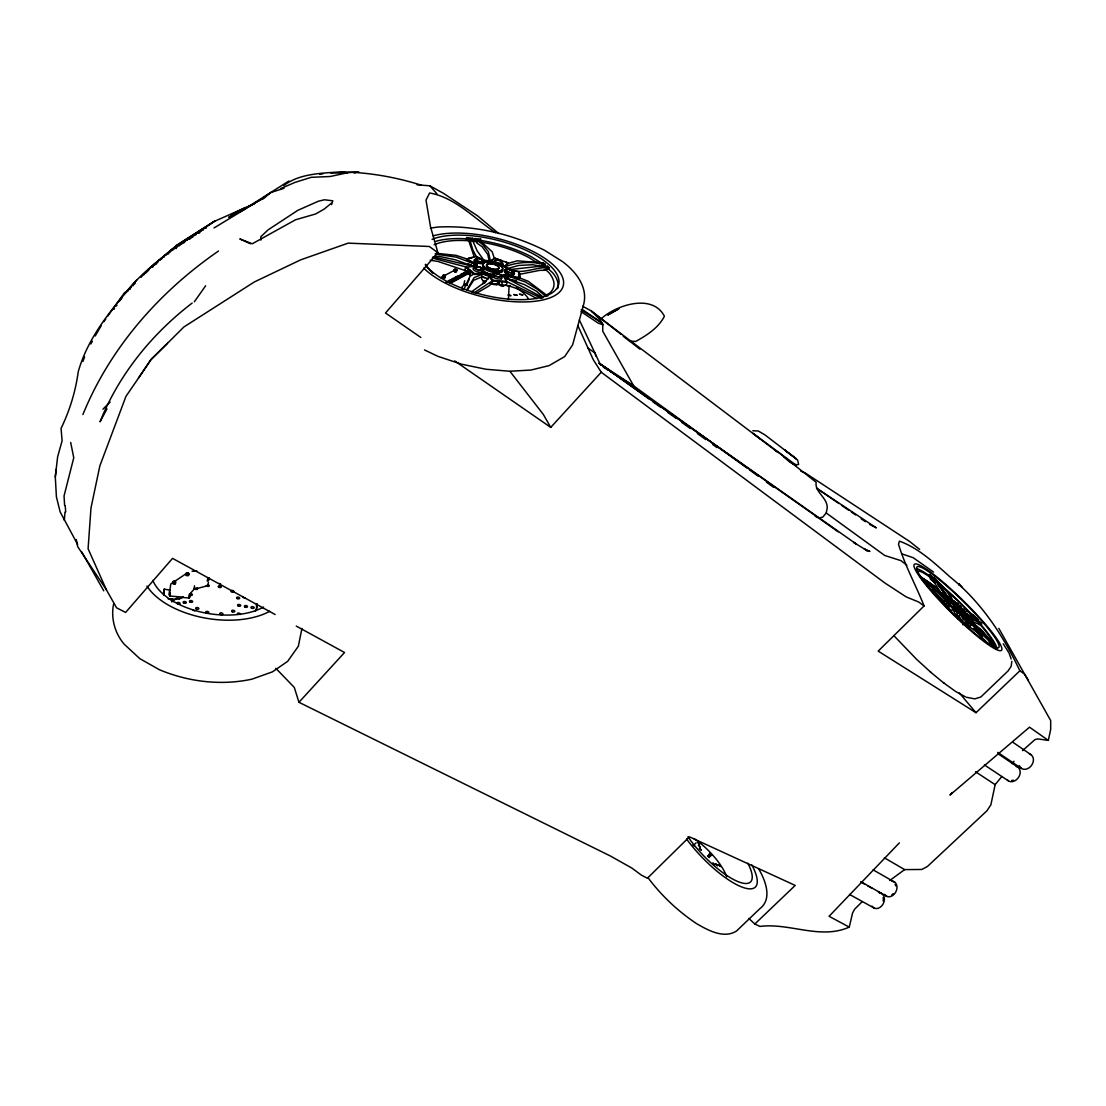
<?xml version="1.0" encoding="UTF-8"?>
<svg xmlns="http://www.w3.org/2000/svg" width="1106" height="1106" viewBox="0 0 1106 1106"><rect width="100%" height="100%" fill="white"/><g stroke="black" fill="none" stroke-linecap="round" stroke-linejoin="round"><path stroke-width="1.5" d="M467.423 289.91L473.548 280.357L482.133 276.735C490.29 278.878 478.414 278.007 482.741 273.237L474.377 273.611L466.663 267.14L432.294 258.03M923.413 580.844L940.183 594.295L946.1 600.489C952.1 608.452 960.948 613.236 967.017 621.157L964.708 623.411L976.875 632.134L988.75 644.273M967.017 621.157L967.971 622.402L965.676 623.978M163.992 595.401L164.172 589.152L169.702 590.051L169.716 596.065L183.098 597.116L179.49 598.913L171.499 599.618M65.199 505.636L65.724 511.871M508.47 299.45L509.106 285.376M967.985 621.724L969.409 623.604L967.128 625.18M951.229 600.793L953.413 601.982L950.04 594.53L933.533 577.664L932.717 578.466L934.611 580.553M956.455 610.318L957.879 618.793M952.999 608.3L952.847 608.881C951.381 613.222 945.699 607.139 949.999 605.853L950.579 605.701M961.446 622.18L961.639 620.355L956.344 614.59L961.432 620.328M77.641 544.484L60.153 511.926L56.406 496.87L55.3 476.893L57.636 456.764L62.116 440.796L61.051 428.409C69.747 410.464 75.567 391.427 78.25 371.671C88.328 336.017 112.936 307.523 136.674 280.067M55.3 476.893L56.185 469.193M64.978 512.064L64.328 520.332M948.271 607.954L947.261 606.157L949.501 604.36M113.6 604.056C110.711 618.157 114.803 633.213 124.176 644.19L139.798 658.637L159.402 669.724C188.462 681.904 220.979 685.803 251.905 679.181L272.435 671.854L287.643 661.36L298.344 646.236L301.938 628.485M943.224 593.742L941.372 593.715L936.105 587.355L920.04 576.281L920.634 577.263C931.529 583.097 941.289 591.599 948.271 601.788L949.059 601.968L947.552 599.424L941.372 593.715M163.439 594.074L164.172 589.152M972.008 615.53L975.603 618.821L976.418 618.033L965.911 609.447L961.736 608.784L959.068 605.673M168.955 594.973L169.702 590.051M169.826 590.383L170.808 583.982L187.121 572.991L188.214 573.171L188.532 574.608L186.776 574.857L187.121 572.991M975.603 618.821L976.432 617.895L978.271 619.941L976.902 620.314L978.271 619.941M169.716 596.065L170.2 592.885M173.213 581.839L173.518 583.291L174.637 583.47L175.439 582.212L173.877 581.41L173.518 583.291M173.877 581.41L175.301 583.042M174.637 583.47L175.439 582.212M174.859 582.42L174.997 581.59M174.416 599.936L176.684 598.139L179.545 598.553L183.098 597.116M186.776 574.857L186.458 573.42M187.868 575.037L188.656 573.779M188.532 574.608L188.214 573.171M183.043 597.475L188.628 598L189.195 594.475M188.628 598L189.472 597.752L190.038 594.226M189.472 597.752L190.315 593.466L193.951 589.346L194.518 585.834M207.859 577.622L207.278 581.106L208.758 580.138L209.145 577.816M208.426 582.171L207.845 585.668L193.951 589.346M947.206 606.613L945.768 604.595L947.994 602.784M815.26 516.336L819.283 518.037L822.85 517.041L826.21 512.963L827.205 508.055C827.717 497.506 814.458 492.364 816.159 482.257L783.919 456.833M1001.801 776.55L995.137 784.638L990.879 804.836L986.967 810.767L927.505 866.413L921.837 869.468L904.639 869.606L884.358 857.814M1022.469 750.656L1034.967 739.61L1037.732 738.905L1048.322 740.398L1050.672 729.49L1050.7 720.573L998.815 628.346M443.05 275.532L443.409 277.025C447.087 278.671 439.884 276.472 445.137 276.956L444.778 275.449L443.05 275.532L445.359 275.988M443.63 275.228L443.423 276.196L445.469 275.698L442.746 275.463L445.137 276.956M443.409 277.025L443.63 276.058M444.557 277.26L444.778 275.449M454.483 269.56L454.829 271.039L456.529 270.97L456.75 270.002L454.483 269.56L456.75 270.002M454.829 271.039L455.05 269.256M456.529 270.97L456.184 269.477M455.962 271.26L456.184 270.306M434.105 244.772A66.775 26.585 13.9 0 1 466.193 240.596L469.497 240.956L466.345 238.924L466.635 237.624L472.746 238.302L472.11 241.232L477.101 241.772L476.824 242.974L482.105 246.693L487.746 254.408L489.446 262.163M436.206 253.274L455.99 255.348L467.575 259.177L474.778 263.297L474.446 266.311L465.612 267.334L465.018 269.975L470.465 275.27L467.064 272.408L468.405 269.214M472.055 241.039L472.746 238.302M461.852 287.242L463.704 285.154L464.7 280.744M477.101 241.772L474.598 239.822L474.889 238.537L480.64 239.159L479.382 241.675L480.64 239.159M476.838 241.481L477.128 240.196L474.889 238.537M469.912 274.8L471.294 271.634M474.778 263.297L473.921 263.767L473.949 266.919M475.165 263.933L475.981 260.339M491.907 261.61L483.239 260.961A5.157 2.046 13.7 0 1 483.004 263.366A5.157 2.046 13.7 0 1 477.294 262.869L477.225 263.2A5.157 2.046 13.7 0 1 474.668 259.634L475.456 259.385A5.157 2.046 13.7 0 1 477.626 259.302M483.239 260.961L489.142 261.472M505.926 269.947A5.171 2.046 14.1 0 0 507.806 273.818L501.295 276.293A5.212 2.088 14 0 1 499.11 279.002L497.88 278.892A5.212 2.088 14 0 1 492.018 275.491L482.202 271.606A5.212 2.074 13.7 0 0 481.608 268.578M492.018 275.491L492.101 275.159A5.212 2.088 14 0 1 493.594 274.025M547.788 296.007L528.212 281.27L518.285 277.385L508.663 275.463L504.142 276.984L542.977 297.652L541.401 298.288L506.354 281.422L492.889 280.274L491.631 283.648L488.755 286.067L476.23 293.436M496.843 284.505C483.737 280.841 500.175 289.025 497.341 280.993M506.437 268.316L502.221 265.067A5.129 2.018 14 0 1 499.041 265.177M748.79 918.436L754.817 924.008L759.946 926.413C789.808 922.625 820.223 940.031 849.256 927.118L852.574 912.948L854.648 909.173L862.072 901.791M502.373 281.422L501.82 284.919L498.806 284.546L499.663 280.91M501.295 276.293L505.926 275.311L507.806 273.818M508.442 269.477A3.415 1.355 14.1 0 0 506.479 270.127L506.451 270.472A3.415 1.355 14.1 0 0 510.156 272.505A3.415 1.355 14.1 0 0 513.073 271.537A3.415 1.355 14.1 0 0 509.244 269.546L506.783 267.666L509.092 269.352L518.617 271.675L519.295 273.624L518.59 274.551L519.834 276.403L518.783 278.297L508.898 276.334L504.834 277.689L507.115 282.251L506.493 284.906L505.483 285.044M516.502 280.606L507.806 279.085L508.663 275.463M519.322 276.901L519.944 274.288L518.617 271.675M519.198 279.03L519.834 276.403L518.59 274.551L539.493 270.389L545.244 270.265L545.452 269.422L548.576 268.993L552.737 272.864A71.061 28.3 13.9 0 1 557.604 288.597M962.884 620.784L963.409 618.641L960.354 614.687L952.847 608.881L945.229 600.268L943.556 601.913L945.699 605.037M506.548 268.772L518.631 265.468L532.498 264.721L540.903 266.228L541.111 265.385L544.843 265.523L547 267.528L547.318 266.228L548.894 267.693L548.576 268.993M542.272 264.154L542.991 262.578L545.161 264.223L544.843 265.523M542.991 262.578L542.673 263.864L531.433 256.799A71.061 28.3 13.9 0 0 481.912 240.624L480.35 240.444M543.737 265.385L544.055 264.099L542.59 262.855L517.332 260.822L508.456 263.256L505.649 266.56L504.958 265.952L507.682 262.744L508.456 263.256L505.511 261.942M546.599 267.693L547.318 266.228M548.23 268.924L548.548 267.638L546.917 266.394L537.958 266.505L509.354 269.601C522.336 275.035 535.511 266.726 548.894 267.693M543.544 296.477L543.322 297.348L536.534 291.293L524.603 284.671L508.276 278.961M510.474 285.929L508.124 286.053M474.377 273.611L470.009 276.306L463.995 289.095M958.556 616.719L960.865 614.466M964.93 614.245L968.054 617.922L967.294 618.641M968.054 617.922L967.404 618.558L965.828 617.203M969.077 617.162C970.308 620.259 985.28 623.176 979.819 624.282L971.04 621.448M433.013 256.744L473.631 266.477L473.921 263.767L466.525 259.537L469.677 258.002L467.575 259.177M331.551 204.638L332.837 200.822L324.514 199.771L318.542 201.154L297.818 210.334L268.081 229.868L260.781 236.767L260.878 240.14M82.881 361.496L84.581 356.948M82.895 414.57C110.075 347.726 159.43 291.694 218.532 251.021M466.442 285.583L469.373 279.085M466.677 290.021L474.184 277.578L482.741 274.081L489.018 276.334L492.253 280.993L507.115 282.251M485.963 275.131L486.35 274.399L489.737 275.753L492.889 280.274M106.978 408.916L100.024 421.801C118.978 374.478 151.812 333.943 192.14 303.085M90.844 344.007L92.365 341.215M95.227 335.961L101.144 325.786M518.285 277.385L519.17 275.767M107.614 316.275L124.757 292.385M138.485 378.086L150.914 359.491L167.448 343.344M103.909 321.708L105.761 318.998M420.819 337.454L385.51 313.012L437.879 252.693L429.335 246.486L348.155 243.14L300.694 259.841L254.366 281.947L183.859 326.989L151.121 359.616L125.932 396.418L99.858 465.861L90.969 508.041L88.093 548.783L106.48 589.968L116.572 607.816L125.628 612.434L172.55 558.364L275.145 614.521M477.294 262.869L476.119 265.661L476.769 267.472M962.814 624.793L965.939 621.116L960.354 614.687M194.31 301.827L205.633 285.79M601.056 318.874C615.779 305.215 652.429 292.924 664.416 316.247C658.471 327.901 646.886 335.27 635.784 341.395L631.125 341.229M1012.142 763.665L1013.981 761.274M519.239 275.2L519.295 273.624M952.197 792.49L949.971 795.048L1029.506 727.195L1048.322 740.398M754.817 924.008L795.2 885.422L689.439 836.841L647.397 878.219L641.508 875.219L631.899 868.086L610.526 856.072L298.952 702.296L344.547 652.512L296.27 626.093M454.704 360.915L550.733 427.386L601.249 372.238L593.286 359.726L577.926 325.786M899.358 842.869L829.085 916.293L849.256 927.118M145.66 273.141L149.269 269.422M151.688 266.947L155.407 263.38M102.969 409.179L110.102 402.045M916.459 568.733A57.332 7.991 44.7 0 1 927.796 574.719L928.584 575.327L929.399 574.526L932.455 576.848L937.777 582.392L947.883 596.95M940.916 592.927L934.515 582.751L930.312 578.77L931.764 577.014L933.077 578.009L932.386 578.991M931.639 577.65L932.455 576.848M934.888 580.885L934.128 581.632L935.455 582.627M935.842 581.452L936.395 579.848L933.533 577.664M924.077 605.936L878.178 651.116L976.004 712.693L1019.87 670.789C1003.087 635.411 981.312 602.134 950.524 577.36C935.082 563.659 919.155 548.272 899.468 541.152L898.501 544.166C904.819 565.429 915.892 585.212 924.077 605.936L918.657 602.01L906.132 596.867L884.869 582.973L601.249 372.238M693.739 845.15L696.089 842.841M950.925 603.42C943.736 594.738 955.39 606.24 950.884 599.881A12.484 1.728 44.6 0 1 955.349 603.185M948.92 601L950.704 603.627C946.764 601.899 957.658 612.378 955.031 607.415M966.768 618.862C969.257 622.872 959.621 614.48 962.358 614.3M975.755 619.567L975.216 620.093L972.298 616.692L966.091 613.346L963.367 612.918M996.935 648.517L981.713 630.213L968.967 619.54L967.805 619.581L971.441 624.89L969.755 626.535L963.52 622.014M981.769 623.991L980.289 622.291L979.474 623.079M980.759 624.641L981.589 623.839L977.967 620.162L966.921 615.171M995.621 648.918L996.465 648.102L989.746 639.42L980.787 629.964L969.008 620.259C972.16 627.766 987.921 637.332 993.796 646.982M119.932 299.615L122.172 297.5M283.896 185.476C299.56 173.435 321.666 173.296 340.745 171.831C367.814 172.301 394.911 176.863 421.096 185.117M964.695 619.277L971.441 624.89M154.093 264.472L176.877 245.117L213.831 221.601L254.809 203.532M263.021 198.969L270.583 192.596L288.915 181.025M127.826 290.837L125.572 292.731C150.029 262.205 183.776 242.477 215.49 220.661M331.344 203.228L324.224 209.062L315.625 213.97L295.537 219.776L252.279 243.776L239.836 238.937L250.495 243.776M489.737 275.753L485.562 281.684L471.598 291.79L474.211 292.786L492.253 280.993M487.304 260.933L491.064 260.975L494.797 258.127L507.682 262.744M454.372 279.901L451.58 279.528C455.34 277.661 448.041 280.247 453.529 280.357M458.935 277.454C457.953 274.689 452.824 278.159 457.898 278.021M461.05 276.32L461.091 276.016A3.028 1.217 13.5 0 0 460.234 275.643L457.843 276.03A2.654 1.065 13.5 0 0 458.631 276.389L460.124 275.864L459.197 276.707L460.179 276.79M465.239 274.081L463.262 272.85L464.824 273.873L461.672 273.707L464.354 274.551M889.722 880.542L904.639 869.606M259.62 200.518L270.583 192.596L283.993 188.31M472.179 257.145L471.087 257.919L476.202 256.468L483.999 260.352L491.064 260.975M470.396 270.376L469.58 274.025M175.757 246.03L214.467 221.241M214.025 227.96L263.615 197.877L246.97 207.555L270.583 192.596M238.315 211.965L228.79 217.288L245.435 208.965M451.787 281.297L449.34 282.611M449.368 283.136L469.58 272.283M449.879 283.592L468.875 273.376M446.105 282.03L446.727 282.763M448.773 280.606L450.419 279.721L452.119 281.118M449.188 282.694L468.571 272.283M752.84 430.746L758.274 430.994L765.006 434.935L796.306 458.921L784.652 449.976L794.979 457.746L797.633 460.096L798.629 464.479C790.431 466.455 784.002 454.829 777.103 451.801L752.965 433.372L796.334 465.363M440.686 277.592L455.285 269.878M546.378 294.984L549.184 293.505A66.775 26.585 13.9 0 0 548.977 272.698L545.452 269.422M232.163 214.149L245.269 207.499M466.635 237.624L469.732 239.463L472.912 250.08L476.202 256.468M501.82 284.919C512.838 285.417 526.304 292.744 536.894 298.648M280.482 188.642L294.998 182.407L311.145 177.333L330.141 176.504L347.726 172.73L358.745 171.789M474.045 265.191L474.903 264.873M474.585 261.597L474.986 261.472A5.157 2.046 13.7 0 1 475.995 261.362M505.649 266.56C518.272 261.528 532 261.707 545.161 264.223M967.501 618.434L966.782 617.176M967.543 617.991L964.971 613.609A8.378 1.147 44.6 0 0 958.515 605.328A8.378 1.147 44.6 0 0 954.727 604.318A8.378 1.147 44.6 0 0 965.026 613.692L965.967 614.051L963.81 611.494M354.058 173.006L357.183 172.19M463.704 285.154L467.299 284.975L464.299 284.726M473.631 266.477L474.446 266.311M430.428 228.126L437.713 227.048C474.571 225.168 511.608 233.905 544.567 250.288L562.47 261.569C575.397 271.219 587.839 286.343 583.844 303.666L572.618 344.865L564.696 356.561L549.129 365.602L530.88 370.068L509.742 371.257L485.99 369.252L461.492 364.178L437.838 356.326L424.51 349.938M508.318 294.514L511.027 295.703L508.11 295.288M947.552 599.424L944.704 597.185M319.689 174.195L322.869 173.836M468.985 258.154L471.792 257.767M468.377 272.366L465.903 271.44L468.115 272.104M330.818 173.075L345.293 172.978M494.797 258.127L490.387 261.099L488.368 251.698L482.603 244.509L477.128 240.196L479.672 240.389L492.211 251.836L494.23 258.168L501.281 260.394M482.741 274.081L474.128 274.468L465.612 267.334M496.483 284.643L499.152 284.408M192.057 571.263L197.048 571.138M434.603 256.398L439.69 256.468L455.658 259.896L473.327 266.408L470.368 264.707M189.803 239.159L189.167 239.131A119.669 24.47 54.2 0 0 183.72 243.044M443.492 276.652C439.898 277.15 447.266 279.099 444.598 276.942M455.99 270.445L457.055 270.071L455.617 269.173L454.22 269.657L455.99 270.445L454.829 270.21M454.995 270.859L454.538 271.509M192.79 237.237L192.154 237.223A119.697 24.277 54.3 0 0 187.094 240.306M467.824 272.684L466.317 272.629L465.903 271.44L466.635 272.366L463.856 272.546L466.179 273.569M199.771 232.772L199.135 232.744A119.78 23.807 54.4 0 0 194.172 235.772M435.114 254.007L456.266 257.145L473.921 263.767M467.368 272.933L465.612 273.002L466.497 273.403M902.593 554.106L913.238 557.728L933.547 572.079M417.073 184.813L429.875 185.808L443.423 193.301L477.598 215.864L498.792 233.56M947.745 600.765L948.478 600.835M466.345 238.924L464.755 238.744A71.061 28.3 13.9 0 0 435.958 241.26M472.456 239.587L474.598 239.822M168.098 598.871L174.472 599.576M495.529 232.702C474.515 218.573 455.271 197.532 429.598 192.969L426.004 200.145L430.51 226.716L437.879 252.693M947.759 597.212L942.533 593.217M465.267 283.924L466.815 284.408M455.271 270.735L453.875 270.901L454.995 271.703M455.271 271.772L456.515 271.896L456.294 271.108M455.644 272.007L454.538 271.73M962.317 610.871L967.805 611.673L973.681 615.351L977.718 619.512L976.418 618.033M580.996 311.602L598.291 323.159L603.047 324.805L601.871 322.855L581.12 309.846M430.206 260.2L438.045 261.472L465.847 270.776M186.9 574.028L188.089 574M173.642 582.447L174.762 582.641M340.745 171.831L347.353 173.034M463.677 274.91L460.22 274.482L461.755 275.947M463.303 275.104L462.087 275.767M966.575 697.278L974.801 698.868L980.828 697.015L1008.091 670.913L1011.174 666.282L1011.838 661.36M461.644 288.514L463.055 289.136M492.101 275.159L482.202 271.606M866.731 550.525L869.938 551.424L864.215 548.894L867.132 550.691L853.583 542.355L856.21 543.958L599.258 363.307L633.655 385.87L746.909 467.99M966.921 614.383L967.183 615.24M961.225 608.701L960.52 608.341M482.741 273.237L486.35 274.399M508.898 276.334L525.281 281.933L537.087 289.067L546.06 296.56M485.354 277.772L488.396 278.989M943.28 593.369L944.441 593.853M800.675 471.073L805.279 472.981L909.768 541.567L919.611 549.378M694.043 845.855L694.098 844.956M456.972 278.518L454.621 277.468L455.188 278.048L452.935 278.38L455.285 279.417M456.64 278.684L454.621 278.809L455.617 279.237M941.69 593.203L942.478 593.59M943.805 602.742L946.764 604.208M476.036 256.537L483.999 260.352M946.1 600.489L949.059 601.968M945.229 600.268L948.271 601.788L930.298 584.894L921.63 578.977L922.1 579.862M869.51 524.285L876.339 527.894L816.491 488.147L838.832 503.451M924.436 581.839L927.16 583.304M582.682 306.251L591.323 310.952L621.019 334.316M965.441 696.849L955.625 691.471L943.57 682.817M849.532 894.436L874.5 908.247M860.717 881.662L887.053 896.482M861.975 882.629L864.906 884.275M867.823 885.92L872.219 888.381M878.067 891.671L880.984 893.316M540.903 266.228L539.134 265.039M468.197 263.615L472.511 266.09M873.104 869.841L894.948 882.353M502.221 265.067L505.774 267.417M603.323 367.151L607.65 369.819M610.54 371.602L633.655 385.87L602.756 331.219L602.687 324.072L600.295 319.98L591.323 310.952M536.756 262.495L528.958 257.587A66.775 26.585 13.9 0 0 482.34 242.352M955.211 603.434L949.266 599.867L951.229 603.171M969.45 622.941L971.165 624.047M975.478 771.725L995.137 784.638M984.395 764.923L1008.23 780.753M998.262 753.905L1017.783 767.094M962.98 614.245L958.335 610.913L954.824 606.572M997.681 752.37L1021.405 768.394M950.635 599.77L951.367 600.129L949.833 598.083M582.143 309.376L601.871 322.855M841.625 505.373L848.606 510.156M851.385 512.078L855.574 514.94M861.159 518.769L865.348 521.645M588.129 348.224L595.097 353.008L595.788 356.035M1012.944 742.306L1030.999 754.707M951.81 600.862L953.413 601.982M1019.87 670.789L1024.488 674.052L1028.29 680.024M599.258 363.307L838.237 531.806M599.245 363.335L649.706 399.446M652.512 401.464L660.918 407.478M667.927 412.497L676.333 418.51M681.946 422.52L690.351 428.547M697.361 433.552L705.78 439.58M712.789 444.584L716.992 447.598M952.847 601.885L951.685 601.028M826.21 512.963L884.731 555.475L901.017 560.673L906.851 565.235M749.702 470.022L758.094 476.105M766.486 482.188L773.467 487.248M952.183 603.309L951.105 602.659L951.63 603.586M967.612 614.839C963.257 611.701 972.796 621.365 970.266 617.521M948.395 596.77L947.04 595.927L947.925 597.143M957.699 603.669L956.358 602.825L957.257 604.042M592.069 311.781L760.43 439.082M774.573 449.769L777.255 451.787M930.312 578.77L935.206 582.751M931.086 578.009L929.441 576.751A53.876 7.507 44.7 0 0 917.012 572.12M506.52 267.984L501.64 265.039A5.502 2.171 14 0 1 496.525 264.306M623.203 336.238L629.978 341.56M630.475 341.754L639.918 349.178M959.524 606.337L960.672 607.028L960.008 605.922M947.275 597.254L945.506 596.189L948.575 600.019M966.976 618.282L964.708 616.222M937.916 584.701L946.57 595M893.8 635.591L916.611 659.328L930.906 672.379M930.519 672.061L944.192 683.342M964.902 615.282L963.547 614.618M957.506 603.392L958.639 604.484M948.188 596.493L949.335 597.599M959.165 607.277L959.897 607.885M952.847 608.881L955.598 614.784M959.054 605.922L961.059 607.401L959.593 605.452M950.358 599.673L948.077 597.461M968.98 617.12L970.612 618.213L969.52 616.636M953.731 605.867L955.377 606.987L954.976 606.033M963.672 614.798L964.446 615.461M935.427 579.751L941.814 585.392L948.284 593.314L952.667 601.816L952.75 600.337L956.026 602.811L953.496 600.558M961.93 614.687L955.681 608.812M961.722 614.895L955.473 609.019M544.276 269.394L545.244 270.265M928.611 587.12C937.584 595.581 947.344 604.291 953.621 614.95M973.584 628.512L982.128 636.351M948.741 596.95L951.754 600.517L949.238 598.553M952.847 603.973L953.331 604.415A8.24 1.134 44.6 0 1 953.621 603.06M965.372 615.6L963.188 613.982L963.727 614.922M967.833 618.13L970.584 620.148L970.335 619.332M541.111 265.385L543.087 267.21M957.423 604.374L959.123 606.088M947.98 597.876L949.46 599.314M953.234 605.397L955.778 607.374L955.045 606.282M504.958 265.952L507.281 268.094M693.573 845.523L692.937 844.804M932.261 589.47L943.335 600.185M968.455 616.733L967.335 615.558M947.317 597.226C940.916 590.079 937.003 580.857 929.399 574.526M970.916 615.669L973.736 618.544M275.864 668.356L294.293 687.434L298.952 702.296M928.584 575.327L930.962 577.816M975.616 618.683L966.907 609.392A57.332 7.991 44.7 0 0 936.367 581.244M968.552 611.839L966.243 609.378A53.876 7.507 44.7 0 0 942.671 587.175M968.649 617.342L969.326 618.074M948.741 598.056L947.303 596.48M964.833 616.236L963.713 615.088M965.828 614.342L963.907 612.24L965.579 614.563M963.685 611.798L966.036 614.577M962.344 587.493L958.999 583.622L959.178 585.24M979.28 624.807L978.036 623.259M966.368 616.706L967.446 617.839M429.875 185.808L436.953 193.84M510.018 371.409L543.336 414.46L550.733 427.386M996.008 648.088L996.658 648.849M980.953 624.793L984.838 629.314A57.332 7.991 44.7 0 1 996.81 648.489M979.819 624.282L983.11 628.111A53.876 7.507 44.7 0 1 994.335 646.111M957.63 604.484L956.635 603.392M964.391 615.752L963.367 614.632M959.4 693.006L976.004 712.693M506.285 267.611L507.695 269.311L506.825 269.283A5.544 2.198 14.1 0 0 506.562 273.044L507.405 273.403L504.295 274.938L500.866 274.938A5.585 2.24 14 0 0 498.46 273.915M964.114 612.71L965.815 614.784M958.667 616.332L961.626 620.037M994.294 646.955L988.46 639.545L967.805 619.581M648.42 878.247C661.761 895.943 678.13 911.344 696.573 923.634C707.812 930.16 723.849 939.118 736.527 931.017L759.711 908.814C772.721 899.04 765.435 880.376 758.785 869.081M966.354 622.941L968.856 626.286M974.179 623.895L972.782 621.517L974.386 624.738L968.967 619.54M971.248 619.042L972.907 622.18M484.055 260.532L477.032 250.661L472.345 239.739L469.732 239.463L469.221 242.186L474.184 256.62M106.48 589.968L77.614 546.53L76.259 539.465M989.248 642.157L991.087 644.895M1003.211 643.803L1008.575 652.264M506.175 276.099L506.659 276.901M103.757 590.853L81.747 551.866M504.142 276.984L506.354 281.422M579.337 319.938L600.503 364.856M1009.128 653.3L1011.147 658.927M476.202 265.329L476.852 267.14M961.639 608.203L962.192 610.236M70.687 442.428L73.756 457.787L64.051 495.93L64.618 505.539M968.22 619.388L968.344 620.134M476.755 264.016L477.239 266.657L478.193 266.781A5.585 2.226 13.7 0 1 483.281 271.025L488.23 273.555L492.032 274.177A5.585 2.24 14 0 1 497.106 273.583M476.244 265.164L477.654 262.716L478.58 262.993A5.53 2.184 13.8 0 0 484.234 261.182L483.806 260.753A15.484 6.138 13.9 0 1 493.013 261.569L493.11 261.97A5.502 2.171 14 0 0 495.322 263.795M119.144 301.509A119.724 41.503 34.1 0 1 121.549 298.565M113.946 309.348A119.545 41.724 33 0 1 114.568 308.228M116.089 306.182A119.545 41.724 33 0 1 116.987 305.256M883.1 897.671A6.816 5.184 -62.9 0 1 883.155 900.961M891.906 881.233A8.171 6.235 -62.2 0 1 895.708 892.155A8.171 6.235 -62.2 0 1 884.565 894.381M895.1 884.51A6.83 5.212 -62.2 0 1 895.694 885.878M893.192 893.731A6.83 5.212 -62.2 0 1 891.851 894.726M879.367 893.012A8.157 6.194 -62.9 0 1 883.1 903.961A8.157 6.194 -62.9 0 1 872.04 906.132M206.31 228.154A119.849 23.323 54.7 0 0 201.831 230.421L198.43 233.02L198.79 232.371A119.821 23.53 54.6 0 1 203.31 230.076M150.513 268.011A119.614 26.848 47.3 0 1 155.186 264.638M172.412 250.274A119.586 25.217 54.1 0 1 177.154 246.348M147.07 271.274A119.586 27.083 46.6 0 1 150.07 268.426M144.582 273.832A119.545 27.277 46.5 0 1 147.61 270.956M141.139 277.371A119.489 27.539 46.5 0 1 144.195 274.482M176.158 248.587A119.614 24.954 54.1 0 1 176.448 247.689M176.808 246.887A119.614 24.954 54.1 0 1 182.006 243.721M169.494 252.362A119.559 25.424 53.8 0 1 174.278 248.408M129.457 289.399A119.365 28.438 45.8 0 1 129.927 288.638M130.48 287.961A119.365 28.438 45.8 0 1 131.116 287.366M127.467 291.182A119.379 28.618 45.1 0 1 128.655 289.896M129.361 289.371A119.379 28.618 45.1 0 1 130.149 288.929M166.066 254.781A119.559 25.728 52.7 0 1 169.702 251.781M163.342 257.09A119.559 25.936 51.8 0 1 166.232 254.352M167.849 253.868A119.559 25.936 51.8 0 1 168.748 253.772M179.49 245.753A119.642 24.747 54.2 0 1 185.006 241.799M159.72 260.173A119.572 26.198 50.7 0 1 164.269 256.91M156.347 264.196A119.586 26.406 49.7 0 1 156.637 263.297M156.997 262.495A119.586 26.406 49.7 0 1 161.587 259.205M152.573 267.403A119.6 26.668 48.3 0 1 156.181 262.896M156.983 262.592A119.6 26.668 48.3 0 1 157.868 262.371M132.886 285.86A119.365 28.175 46.2 0 1 135.236 283.33M190.799 238.495A119.766 24.014 54.4 0 1 196.149 234.666M1013.345 780.186A6.968 5.461 -54.9 0 1 1011.783 780.449M1016.234 766.361A8.336 6.525 -54.9 0 1 1018.377 777.67A8.336 6.525 -54.9 0 1 1007.013 779.55M1029.423 753.988A8.364 6.553 -54.1 0 1 1030.958 766.126A8.364 6.553 -54.1 0 1 1019.359 765.628M693.932 838.555A34.728 10.839 46.2 0 1 726.656 876.782M751.873 864.961A58.494 17.71 46.1 0 1 741.421 886.846A58.494 17.71 46.1 0 1 686.55 838.998M747.85 863.178A51.498 15.581 46.1 0 1 736.859 881.123A51.498 15.581 46.1 0 1 687.96 836.772M192.969 610.305A1.604 0.899 8.4 0 1 194.67 610.996M207.444 584.659A1.576 0.857 8.8 0 1 209.2 585.489A1.576 0.857 8.8 0 1 208.191 586.415A1.576 0.857 8.8 0 1 206.255 585.738M196.688 587.811A1.576 0.871 8.5 0 1 197.462 589.166A1.576 0.871 8.5 0 1 195.085 589.111A1.576 0.871 8.5 0 1 195.14 587.784M173.089 601.65A43.023 23.807 8.9 0 1 172.204 599.079M257.062 603.641A43.023 23.807 8.9 0 1 255.445 611.217M176.891 603.295A1.604 0.899 8.1 0 1 178.66 602.438A1.604 0.899 8.1 0 1 179.96 603.793A1.604 0.899 8.1 0 1 177.513 603.945M237.666 614.438A1.59 0.885 9.3 0 1 238.606 613.097A1.59 0.885 9.3 0 1 240.348 614.48M245.269 597.807A1.562 0.871 9.5 0 1 243.375 597.627A1.562 0.871 9.5 0 1 242.808 596.549M233.795 591.116A1.562 0.857 9.2 0 1 232.633 592.208A1.562 0.857 9.2 0 1 230.836 591.06A1.562 0.857 9.2 0 1 232.924 590.576M220.606 583.857A1.562 0.857 9 0 1 219.154 583.387M189.817 593.756A1.59 0.871 8.4 0 1 192.043 594.116A1.59 0.871 8.4 0 1 191.794 595.332A1.59 0.871 8.4 0 1 189.568 594.973M171.776 601.885A42.982 23.834 8.8 0 1 171.347 598.692M256.343 604.816A42.982 23.834 8.8 0 1 256.454 609.53M269.74 611.272A72.789 39.636 9 0 1 146.987 586.097M263.532 607.07A64.079 34.88 9 0 1 200.089 611.839A64.079 34.88 9 0 1 152.822 580.401M957.92 610.719A8.24 1.147 44.7 0 1 956.386 609.199M963.851 612.848A8.24 1.134 44.6 0 1 962.745 613.719A8.24 1.134 44.6 0 1 955.57 607.097M503.811 285.528A1.949 0.788 14 0 1 502.815 286.274A1.949 0.788 14 0 1 500.437 285.528A1.949 0.788 14 0 1 500.603 284.532M485.092 282.818A1.963 0.788 13.8 0 1 483.211 281.436A1.963 0.788 13.8 0 1 486.004 281.491M482.755 283.869A1.963 0.788 13.8 0 1 484.082 283.136M516.53 287.975A44.821 18.332 13.8 0 1 528.253 298.523M496.152 283.772A8.682 3.498 13.9 0 1 490.179 283.634M484.124 281.38A8.682 3.498 13.9 0 1 482.645 276.763M433.165 235.855A75.941 30.125 13.9 0 1 544.47 258.113A75.941 30.125 13.9 0 1 531.737 301.592A75.941 30.125 13.9 0 1 423.722 268.081M432.847 273.21A66.775 26.585 13.9 0 1 425.561 264.265M504.585 272.629A5.157 2.06 14.1 0 1 506.354 272.27M512.23 273.721A5.157 2.06 14.1 0 1 513.64 274.882M507.723 274.15A5.171 2.046 14.1 0 0 514.387 273.887L514.428 273.362A5.171 2.046 14.1 0 0 511.691 271.122M500.534 275.38A5.212 2.088 14 0 1 501.377 275.961M482.686 263.394A5.157 2.046 13.7 0 1 483.253 263.975M501.502 262.426A5.129 2.018 14 0 1 502.138 265.399M494.659 261.085A5.129 2.018 14 0 0 493.179 262.177L493.262 261.846A5.129 2.018 14 0 0 493.373 262.399M482.119 271.938A5.212 2.074 13.7 0 1 474.28 270.403L473.575 269.823A5.212 2.074 13.7 0 1 474.585 267.555M497.783 264.928A5.129 2.018 14 0 1 496.553 264.569M494.493 263.546A5.129 2.018 14 0 1 493.788 262.965M491.728 277.122A5.212 2.088 14 0 1 494.036 276.348M500.797 278.394A5.212 2.088 14 0 1 501.377 278.989M481.884 271.592A5.198 2.074 13.7 0 1 482.714 272.767M502.165 271.647A10.217 4.051 13.9 0 1 501.447 272.546M498.212 273.569A10.217 4.051 13.9 0 1 495.93 273.611M501.834 265.081A5.129 2.032 14 0 1 502.677 266.228M502.428 269.629A10.217 4.051 13.9 0 1 494.894 272.574A10.217 4.051 13.9 0 1 483.225 267.611M482.617 266.422A10.217 4.051 13.9 0 1 482.7 265.357M432.073 239.366A71.13 28.217 13.9 0 1 538.981 257.242A71.13 28.217 13.9 0 1 527.673 299.422A71.13 28.217 13.9 0 1 425.229 264.901M499.649 260.753A3.401 1.341 14 0 1 501.377 263.104L500.866 263.269A3.401 1.341 14 0 1 495.405 261.624A3.401 1.341 14 0 1 498.847 260.504M481.345 272.353A4.134 1.645 13.7 0 1 481.428 272.795M493.414 277.025A4.134 1.659 14 0 1 494.133 276.873M498.585 274.025A3.456 1.383 14 0 1 500.728 276.071A3.456 1.383 14 0 1 497.23 276.486A3.456 1.383 14 0 1 494.078 274.537L494.106 274.191A3.456 1.383 14 0 1 497.755 273.776M512.465 274.606A4.092 1.631 14.1 0 1 512.811 275.076M505.829 269.947L505.788 270.362A4.106 1.631 14.1 0 0 511.802 272.906A4.106 1.631 14.1 0 0 512.023 270.127A4.106 1.631 14.1 0 0 505.829 269.947M493.442 274.012L493.414 274.426A4.134 1.645 14 0 0 499.456 276.998A4.134 1.645 14 0 0 499.718 274.191A4.134 1.645 14 0 0 493.442 274.012M474.253 267.196L474.198 267.597A4.134 1.645 13.7 0 0 480.225 270.154A4.134 1.645 13.7 0 0 480.543 267.376A4.134 1.645 13.7 0 0 474.253 267.196M474.903 267.376L474.875 267.721A3.442 1.369 13.7 0 0 479.893 269.85A3.442 1.369 13.7 0 0 480.156 267.528A3.442 1.369 13.7 0 0 474.903 267.376M522.765 294.873L519.585 294.237L522.765 294.873M516.986 295.178L513.806 294.555L516.986 295.178M720.435 866.482L718.623 864.781L720.435 866.482M717.614 865.666L715.817 863.952L717.614 865.666M714.753 864.864L712.941 863.15L714.753 864.864M710.536 856.155L708.725 854.454L710.536 856.155M711.614 854.897L709.817 853.196L711.614 854.897M709.444 857.482L707.646 855.781L709.444 857.482M701.245 850.03L699.434 848.316L701.245 850.03M700.264 846.92L698.453 845.219L700.264 846.92M699.351 843.919L697.554 842.233L699.351 843.919M188.352 575.12L186.347 574.774L188.352 575.12M173.158 583.069L175.135 583.539L173.158 583.069M466.027 272.353L464.575 272.546L466.027 272.353M618.724 308.823L607.954 314.947L618.724 308.823M448.87 280.965L447.736 281.574L448.87 280.965M457.041 276.597L455.962 277.177L458.506 277.247L457.041 276.597M462.073 274.855L460.787 274.592L462.073 274.855M501.944 263.352L501.336 263.56A4.078 1.604 14 0 1 494.783 261.583A4.078 1.604 14 0 1 498.903 260.242A4.078 1.604 14 0 1 501.944 263.352M482.175 261.403L481.649 261.569A3.415 1.355 13.8 0 1 476.174 259.91A3.415 1.355 13.8 0 1 479.658 258.79A3.415 1.355 13.8 0 1 482.175 261.403M482.741 261.652L482.119 261.859A4.092 1.618 13.8 0 1 475.552 259.882A4.092 1.618 13.8 0 1 479.728 258.541A4.092 1.618 13.8 0 1 482.741 261.652M963.022 611.272C952.612 604.719 956.137 600.848 963.022 611.272M948.782 609.848L946.542 607.636L948.782 609.848M491.105 263.836L489.654 263.795A6.221 2.461 13.9 0 0 489.364 267.998A6.221 2.461 13.9 0 0 498.765 268.246A6.221 2.461 13.9 0 0 491.105 263.836M183.762 603.033A1.604 0.885 8.2 0 0 186.292 602.673A1.604 0.885 8.2 0 0 184.08 601.526A1.604 0.885 8.2 0 0 183.762 603.033M190.121 602.065A1.604 0.885 8.4 0 0 192.638 601.705A1.604 0.885 8.4 0 0 190.426 600.558A1.604 0.885 8.4 0 0 190.121 602.065M196.343 609.047A1.604 0.899 8.5 0 0 198.859 608.673A1.604 0.899 8.5 0 0 196.633 607.526A1.604 0.899 8.5 0 0 196.343 609.047M206.31 612.931A1.604 0.899 8.6 0 0 208.827 612.558A1.604 0.899 8.6 0 0 206.587 611.397A1.604 0.899 8.6 0 0 206.31 612.931M220.412 614.383A1.604 0.899 8.9 0 0 222.914 614.01A1.604 0.899 8.9 0 0 220.688 612.862A1.604 0.899 8.9 0 0 220.412 614.383M232.288 611.77A1.59 0.885 9.2 0 0 234.776 611.397A1.59 0.885 9.2 0 0 232.55 610.263A1.59 0.885 9.2 0 0 232.288 611.77M238.232 605.977A1.576 0.871 9.3 0 0 240.693 605.618A1.576 0.871 9.3 0 0 238.481 604.484A1.576 0.871 9.3 0 0 238.232 605.977M244.758 606.876A1.576 0.871 9.5 0 0 247.426 606.918A1.576 0.871 9.5 0 0 245.698 605.535A1.576 0.871 9.5 0 0 244.758 606.876M251.408 607.968A1.576 0.871 9.6 0 0 254.076 608.01A1.576 0.871 9.6 0 0 252.334 606.627A1.576 0.871 9.6 0 0 251.408 607.968M237.223 598.581A1.576 0.871 9.3 0 0 239.67 598.222A1.576 0.871 9.3 0 0 237.472 597.088A1.576 0.871 9.3 0 0 237.223 598.581M218.85 587.286A1.562 0.857 9 0 0 221.297 586.94A1.562 0.857 9 0 0 219.112 585.821A1.562 0.857 9 0 0 218.85 587.286M173.462 582.572A1.438 0.788 8.1 0 0 175.743 582.254A1.438 0.788 8.1 0 0 173.753 581.244A1.438 0.788 8.1 0 0 173.462 582.572A1.438 0.788 8.1 0 0 173.255 583.927A1.438 0.788 8.1 0 0 175.536 583.609A1.438 0.788 8.1 0 0 173.545 582.599M186.72 574.138A1.424 0.774 8.5 0 0 188.96 573.834A1.424 0.774 8.5 0 0 186.997 572.825A1.424 0.774 8.5 0 0 186.72 574.138M186.513 575.479A1.424 0.774 8.4 0 0 188.753 575.175A1.424 0.774 8.4 0 0 186.79 574.18A1.424 0.774 8.4 0 0 186.513 575.479M927.008 586.304A61.217 8.447 44.6 0 0 1000.418 650.701A61.217 8.447 44.6 0 0 946.183 584.825A61.217 8.447 44.6 0 0 927.008 586.304M928.902 587.521A57.346 7.908 44.6 0 0 997.709 647.909A57.346 7.908 44.6 0 0 946.999 586.263A57.346 7.908 44.6 0 0 928.902 587.521M955.017 604.291A8.088 1.12 44.6 0 0 964.971 613.36A8.088 1.12 44.6 0 0 958.681 605.272A8.088 1.12 44.6 0 0 955.017 604.291M956.87 605.825A5.378 0.733 44.6 0 0 963.298 611.452A5.378 0.733 44.6 0 0 958.501 605.646A5.378 0.733 44.6 0 0 956.87 605.825M485.741 268.233A10.396 4.12 13.9 0 0 502.594 269.684A10.396 4.12 13.9 0 0 489.93 261.998A10.396 4.12 13.9 0 0 485.741 268.233M486.032 267.97A10.037 3.982 13.9 0 0 502.318 269.366A10.037 3.982 13.9 0 0 490.069 261.942A10.037 3.982 13.9 0 0 486.032 267.97M488.824 267.735A6.664 2.641 13.9 0 0 499.248 268.122A6.664 2.641 13.9 0 0 490.359 263.408A6.664 2.641 13.9 0 0 488.824 267.735"/></g></svg>
